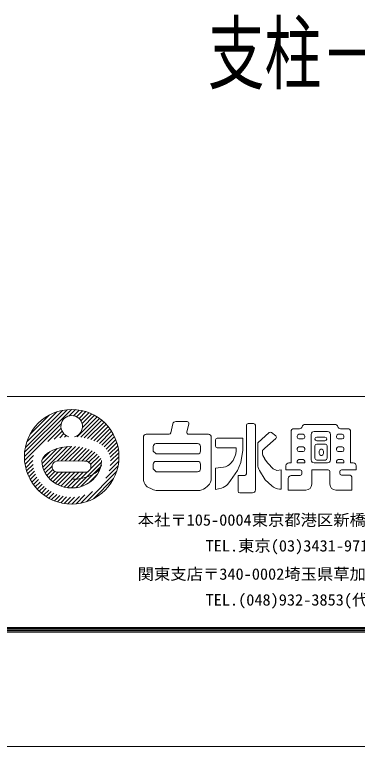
# Model space of a CAD drawing. Units: millimetres, scale not verified. Extents: x -3659 to 3659, y -1188 to 1188.
# Drawn here: x -3054.5 to -2878, y -1188 to -811.5 of the extents above; entities that cross this region are included whole.
import ezdxf
from ezdxf.enums import TextEntityAlignment as Align

# ---------------------------------------------------------------- set-up
doc = ezdxf.new("R2010")
doc.units = ezdxf.units.MM
doc.header["$LTSCALE"] = 20
for name, color, linetype, lineweight in [('0-0_0', 7, 'Continuous', 18), ('0-1_DEFPOINTS', 7, 'Continuous', 18), ('0-4_WAKU', 7, 'Continuous', 18)]:
    doc.layers.add(name, color=color, linetype=linetype, lineweight=lineweight)
doc.styles.add('ＭＳ ゴシック', font='')
doc.styles.get('ＭＳ ゴシック').set_extended_font_data('MS Gothic')

msp = doc.modelspace()

# ---------------------------------------------------------------- linework, layer by layer
at = {"layer": '0-0_0'}
for p, q in [((-3049.46, -1038.88), (-3025.21, -1014.63)), ((-3049.35, -1036.65), (-3027.44, -1014.74)), ((-3048.98, -1034.16), (-3029.93, -1015.11)), ((-3048.21, -1031.27), (-3032.82, -1015.88)), ((-3026.36, -1017.9), (-3023.16, -1014.71)), ((-3024.18, -1017.84), (-3021.27, -1014.93)), ((-3022.58, -1018.37), (-3019.5, -1015.28)), ((-3021.34, -1019.24), (-3017.84, -1015.74)), ((-3020.38, -1020.41), (-3016.27, -1016.29)), ((-3046.62, -1027.56), (-3036.54, -1017.47)), ((-3022.36, -1028.75), (-3012.04, -1018.43)), ((-3020.45, -1028.96), (-3010.78, -1019.29)), ((-3019.75, -1021.9), (-3014.78, -1016.93)), ((-3019.6, -1023.87), (-3013.38, -1017.64)), ((-3018.64, -1029.27), (-3009.59, -1020.22)), ((-3049.39, -1040.93), (-3030.53, -1022.07)), ((-3016.91, -1029.66), (-3008.46, -1021.22)), ((-3015.27, -1030.15), (-3007.4, -1022.27)), ((-3013.72, -1030.71), (-3006.4, -1023.4)), ((-2973, -1022.05), (-2974.06, -1026.71)), ((-2965.65, -1020.89), (-2971.55, -1020.89)), ((-2965.77, -1026.32), (-2964.78, -1021.98)), ((-2935.13, -1022.75), (-2935.13, -1047.73)), ((-2931.44, -1021.86), (-2934.25, -1021.86)), ((-2930.55, -1049.04), (-2930.55, -1022.75)), ((-2889.5, -1022.35), (-2904.98, -1022.35)), ((-3037.46, -1031.13), (-3030.59, -1024.25)), ((-3034.09, -1029.88), (-3030.05, -1025.84)), ((-3031.31, -1029.21), (-3029.18, -1027.08)), ((-3012.26, -1031.37), (-3005.47, -1024.59)), ((-3010.89, -1032.12), (-3004.61, -1025.85)), ((-3009.62, -1032.98), (-3003.82, -1027.18)), ((-2974.92, -1027.4), (-2986.73, -1027.4)), ((-2954.71, -1027.4), (-2964.9, -1027.4)), ((-2929.34, -1031.74), (-2923.39, -1026.45)), ((-2922.25, -1026.42), (-2920.04, -1028.19)), ((-2912.14, -1026), (-2912.14, -1042.11)), ((-2907.83, -1024.52), (-2910.66, -1024.52)), ((-2905.98, -1027.41), (-2908.12, -1027.41)), ((-2901.77, -1040.63), (-2901.77, -1027.44)), ((-2900.29, -1025.96), (-2893.36, -1025.96)), ((-2891.88, -1027.44), (-2891.88, -1040.63)), ((-2885.83, -1027.41), (-2887.85, -1027.41)), ((-2882.99, -1024.52), (-2886.65, -1024.52)), ((-2881.51, -1042.11), (-2881.51, -1026)), ((-3028.82, -1028.84), (-3028.01, -1028.04)), ((-3008.46, -1033.94), (-3003.1, -1028.58)), ((-3007.42, -1035.02), (-3002.46, -1030.06)), ((-3006.52, -1036.24), (-3001.9, -1031.63)), ((-2988.21, -1028.88), (-2988.21, -1050.02)), ((-2953.23, -1049.78), (-2953.23, -1028.88)), ((-2951.06, -1030.22), (-2951.06, -1033.51)), ((-2937.06, -1029.33), (-2950.17, -1029.33)), ((-2937.06, -1034.39), (-2937.06, -1029.33)), ((-2920, -1029.55), (-2925.73, -1034.63)), ((-2909.01, -1028.3), (-2909.01, -1028.93)), ((-2908.12, -1029.82), (-2905.98, -1029.82)), ((-2905.09, -1028.93), (-2905.09, -1028.3)), ((-2899.84, -1029.74), (-2899.84, -1029.89)), ((-2894.7, -1028.85), (-2898.95, -1028.85)), ((-2898.95, -1030.78), (-2894.7, -1030.78)), ((-2893.81, -1029.89), (-2893.81, -1029.74)), ((-2888.74, -1028.3), (-2888.74, -1028.93)), ((-2887.85, -1029.82), (-2885.83, -1029.82)), ((-2884.95, -1028.93), (-2884.95, -1028.3)), ((-3040.34, -1042.49), (-3032.55, -1034.69)), ((-3040, -1044.26), (-3029.78, -1034.05)), ((-3039.46, -1045.85), (-3027.36, -1033.75)), ((-3032.64, -1041.16), (-3025.15, -1033.66)), ((-3030.51, -1041.15), (-3023.1, -1033.73)), ((-3028.4, -1041.15), (-3021.18, -1033.94)), ((-3026.28, -1041.15), (-3019.38, -1034.26)), ((-3024.16, -1041.16), (-3017.7, -1034.69)), ((-3022.04, -1041.16), (-3016.12, -1035.23)), ((-3005.79, -1037.63), (-3001.44, -1033.29)), ((-3005.27, -1039.24), (-3001.09, -1035.05)), ((-2960.26, -1032.22), (-2981.66, -1032.22)), ((-2958.78, -1036.05), (-2958.78, -1033.7)), ((-2950.17, -1034.39), (-2940.44, -1034.39)), ((-2940.44, -1035.97), (-2940.44, -1034.39)), ((-2929.34, -1042.92), (-2929.34, -1031.74)), ((-2925.73, -1034.63), (-2926.6, -1035.33)), ((-2909.01, -1034.8), (-2909.01, -1035.44)), ((-2905.98, -1033.92), (-2908.12, -1033.92)), ((-2905.09, -1035.44), (-2905.09, -1034.8)), ((-2899.84, -1033.36), (-2899.84, -1039.78)), ((-2894.46, -1032.47), (-2898.95, -1032.47)), ((-2896.39, -1035.12), (-2896.78, -1035.12)), ((-2893.57, -1039.78), (-2893.57, -1033.36)), ((-2888.74, -1034.8), (-2888.74, -1035.44)), ((-2885.83, -1033.92), (-2887.85, -1033.92)), ((-2884.95, -1035.44), (-2884.95, -1034.8)), ((-3049.16, -1042.82), (-3044.74, -1038.4)), ((-3040.21, -1040.24), (-3036.16, -1036.18)), ((-3019.92, -1041.16), (-3014.65, -1035.88)), ((-3017.8, -1041.16), (-3013.29, -1036.65)), ((-3016.3, -1041.78), (-3012.07, -1037.56)), ((-3015.41, -1043.02), (-3011.02, -1038.62)), ((-3005.25, -1043.46), (-3000.77, -1038.98)), ((-3005.06, -1041.15), (-3000.86, -1036.94)), ((-2981.66, -1037.53), (-2960.26, -1037.53)), ((-2926.93, -1036.03), (-2926.93, -1036.52)), ((-2908.12, -1036.33), (-2905.98, -1036.33)), ((-2897.67, -1036.01), (-2897.67, -1037.37)), ((-2896.78, -1038.26), (-2896.39, -1038.26)), ((-2895.5, -1037.37), (-2895.5, -1036.01)), ((-2887.85, -1036.33), (-2885.83, -1036.33)), ((-3048.81, -1044.59), (-3045.17, -1040.96)), ((-3048.35, -1046.26), (-3045.05, -1042.96)), ((-3032.23, -1041.14), (-3017.74, -1041.17)), ((-3023.04, -1054.88), (-3009.82, -1041.67)), ((-3015.47, -1045.19), (-3010.18, -1039.9)), ((-3005.87, -1046.2), (-3000.87, -1041.2)), ((-2960.26, -1041.38), (-2981.66, -1041.38)), ((-2958.78, -1045.21), (-2958.78, -1042.86)), ((-2925.75, -1040.07), (-2924.04, -1042.35)), ((-2912.14, -1042.11), (-2913.32, -1042.11)), ((-2909.01, -1041.31), (-2909.01, -1042.11)), ((-2905.09, -1042.11), (-2909.01, -1042.11)), ((-2905.98, -1040.43), (-2908.12, -1040.43)), ((-2905.09, -1042.11), (-2905.09, -1041.31)), ((-2893.36, -1042.11), (-2900.29, -1042.11)), ((-2898.95, -1040.67), (-2894.46, -1040.67)), ((-2888.74, -1041.31), (-2888.74, -1042.11)), ((-2884.95, -1042.11), (-2888.74, -1042.11)), ((-2885.83, -1040.43), (-2887.85, -1040.43)), ((-2884.95, -1042.11), (-2884.95, -1041.31)), ((-2880.09, -1042.11), (-2881.51, -1042.11)), ((-3047.8, -1047.83), (-3044.75, -1044.77)), ((-3047.16, -1049.31), (-3044.29, -1046.44)), ((-3038.78, -1047.29), (-3035.24, -1043.75)), ((-3037.96, -1048.59), (-3034.86, -1045.49)), ((-3037.03, -1049.78), (-3033.79, -1046.55)), ((-3025.29, -1055.01), (-3016.97, -1046.69)), ((-3020.35, -1054.31), (-3010.22, -1044.19)), ((-3017.54, -1062.11), (-3001.98, -1046.55)), ((-3007.56, -1050.01), (-3001.23, -1043.68)), ((-2981.66, -1046.69), (-2960.26, -1046.69)), ((-2925.49, -1050.79), (-2928.44, -1046.06)), ((-2917.28, -1045.72), (-2917.28, -1055.61)), ((-2914.8, -1043.59), (-2914.8, -1045.73)), ((-2914.8, -1045.73), (-2907.48, -1045.73)), ((-2906.59, -1046.62), (-2906.59, -1047.73)), ((-2901.53, -1053.13), (-2901.53, -1045.73)), ((-2901.53, -1045.73), (-2893.01, -1045.73)), ((-2892.12, -1046.62), (-2892.12, -1053.13)), ((-2887.05, -1047.49), (-2887.05, -1046.62)), ((-2886.17, -1045.73), (-2878.61, -1045.73)), ((-2878.61, -1045.73), (-2878.61, -1043.59)), ((-3046.45, -1050.72), (-3043.71, -1047.98)), ((-3045.66, -1052.05), (-3043.02, -1049.41)), ((-3035.98, -1050.85), (-3032.05, -1046.92)), ((-3034.82, -1051.82), (-3029.92, -1046.92)), ((-3033.56, -1052.68), (-3027.8, -1046.92)), ((-3032.59, -1046.92), (-3017.74, -1046.91)), ((-3032.18, -1053.42), (-3025.68, -1046.91)), ((-3030.69, -1054.05), (-3023.55, -1046.91)), ((-3029.06, -1054.54), (-3021.43, -1046.91)), ((-3027.27, -1054.87), (-3019.3, -1046.91)), ((-3016.45, -1052.54), (-3011.82, -1047.91)), ((-3013.88, -1060.57), (-3003.52, -1050.22)), ((-2930.55, -1056.06), (-2930.55, -1048.62)), ((-2913.59, -1050.1), (-2913.59, -1056.09)), ((-2907.48, -1048.62), (-2912.11, -1048.62)), ((-2882.26, -1048.38), (-2886.17, -1048.38)), ((-2880.78, -1056.09), (-2880.78, -1049.86)), ((-3044.8, -1053.31), (-3042.23, -1050.74)), ((-3043.87, -1054.5), (-3041.35, -1051.98)), ((-3042.88, -1055.63), (-3040.38, -1053.13)), ((-3041.82, -1056.69), (-3039.33, -1054.2)), ((-2922.13, -1053.98), (-2925.49, -1050.79)), ((-3040.69, -1057.69), (-3038.2, -1055.19)), ((-3039.5, -1058.62), (-3036.98, -1056.1)), ((-3038.24, -1059.48), (-3035.69, -1056.92)), ((-3036.91, -1060.27), (-3034.3, -1057.66)), ((-3020.41, -1062.86), (-3014.36, -1056.81)), ((-2981.02, -1056.33), (-2960.02, -1056.33)), ((-2951.06, -1055.85), (-2948, -1055.12)), ((-2938.59, -1057.54), (-2932.03, -1057.54)), ((-2917.28, -1055.61), (-2918.05, -1055.61)), ((-2913.59, -1056.09), (-2904.49, -1056.09)), ((-2889.16, -1056.09), (-2880.78, -1056.09)), ((-3035.51, -1060.99), (-3032.82, -1058.31)), ((-3034.03, -1061.63), (-3031.25, -1058.85)), ((-3032.46, -1062.19), (-3029.56, -1059.28)), ((-3030.8, -1062.65), (-3027.74, -1059.59)), ((-3029.04, -1063), (-3025.77, -1059.74)), ((-3027.15, -1063.24), (-3023.61, -1059.7)), ((-3025.11, -1063.32), (-3021.17, -1059.38)), ((-3022.89, -1063.22), (-3018.3, -1058.63))]:
    msp.add_line(p, q, dxfattribs=at)
for points in [[(-2983.14, -1033.7), (-2983.14, -1036.05), (-2981.66, -1037.53)], [(-2944.71, -1053.02), (-2943.34, -1051.27), (-2939.72, -1045.96), (-2938.03, -1041.87), (-2937.06, -1035.6), (-2937.06, -1034.39)], [(-2943.29, -1042.42), (-2941.89, -1040.9), (-2940.82, -1038.05)], [(-2983.14, -1042.86), (-2983.14, -1045.21), (-2981.66, -1046.69)], [(-2924.04, -1042.35), (-2921.38, -1045.24), (-2919.45, -1045.96), (-2917.28, -1045.72)], [(-2951.06, -1055.85), (-2951.06, -1044.76), (-2946.97, -1044.29)], [(-2936.02, -1048.62), (-2939.48, -1048.62), (-2939.48, -1056.65)], [(-2986.47, -1054.21), (-2986.28, -1054.4), (-2983.67, -1055.71)], [(-2956.47, -1055.15), (-2955.16, -1054.16), (-2954.96, -1053.97)]]:
    msp.add_lwpolyline(points, dxfattribs=at)
msp.add_circle((-3025.12, -1038.97), 24.35, dxfattribs=at)
for centre, radius, start, end in [((-3025.12, -1023.3), 5.55, 285.3155, 255.1629), ((-2971.55, -1022.37), 1.48, 90, 167.1894), ((-2965.65, -1021.78), 0.888, 347.1895, 90), ((-2934.25, -1022.75), 0.888, 90, 180), ((-2931.44, -1022.75), 0.888, 0, 90), ((-2907.83, -1023.04), 1.48, 270, 344.5119), ((-2904.98, -1023.83), 1.48, 90, 164.5119), ((-2889.5, -1023.83), 1.48, 15.4881, 90), ((-2886.65, -1023.04), 1.48, 195.4881, 270), ((-2986.73, -1028.88), 1.48, 90, 180), ((-2974.92, -1026.51), 0.888, 270, 347.1895), ((-2964.9, -1026.51), 0.888, 167.1894, 270), ((-2954.71, -1028.88), 1.48, 0, 90), ((-2922.8, -1027.12), 0.888, 51.3609, 131.6125), ((-2910.66, -1026), 1.48, 90, 180), ((-2908.12, -1028.3), 0.888, 90, 180), ((-2905.98, -1028.3), 0.888, 0, 90), ((-2900.29, -1027.44), 1.48, 90, 180), ((-2893.36, -1027.44), 1.48, 0, 90), ((-2887.85, -1028.3), 0.888, 90, 180), ((-2885.83, -1028.3), 0.888, 0, 90), ((-2882.99, -1026), 1.48, 0, 90), ((-2950.17, -1030.22), 0.888, 90, 180), ((-2920.59, -1028.89), 0.888, 311.6125, 51.3609), ((-2908.12, -1028.93), 0.888, 180, 270), ((-2905.98, -1028.93), 0.888, 270, 0), ((-2898.95, -1029.74), 0.888, 90, 180), ((-2898.95, -1029.89), 0.888, 180, 270), ((-2894.7, -1029.74), 0.888, 0, 90), ((-2894.7, -1029.89), 0.888, 270, 0), ((-2887.85, -1028.93), 0.888, 180, 270), ((-2885.83, -1028.93), 0.888, 270, 0), ((-2981.66, -1033.7), 1.48, 90, 180), ((-2960.26, -1033.7), 1.48, 0, 90), ((-2950.17, -1033.51), 0.888, 180, 270), ((-2926.04, -1036.03), 0.888, 128.6391, 180), ((-2908.12, -1034.8), 0.888, 90, 180), ((-2908.12, -1035.44), 0.888, 180, 270), ((-2905.98, -1034.8), 0.888, 0, 90), ((-2905.98, -1035.44), 0.888, 270, 0), ((-2898.95, -1033.36), 0.888, 90, 180), ((-2896.78, -1036.01), 0.888, 90, 180), ((-2896.39, -1036.01), 0.888, 0, 90), ((-2894.46, -1033.36), 0.888, 0, 90), ((-2887.85, -1034.8), 0.888, 90, 180), ((-2887.85, -1035.44), 0.888, 180, 270), ((-2885.83, -1034.8), 0.888, 0, 90), ((-2885.83, -1035.44), 0.888, 270, 0), ((-2960.26, -1036.05), 1.48, 270, 360), ((-2946.36, -1035.97), 5.92, 339.43, 360), ((-2921.01, -1036.52), 5.92, 180, 216.8903), ((-2896.78, -1037.37), 0.888, 180, 270), ((-2896.39, -1037.37), 0.888, 270, 0), ((-3032.35, -1044.04), 2.9, 87.5428, 274.7221), ((-3018.12, -1044.04), 2.9, 262.5624, 97.4426), ((-2981.66, -1042.86), 1.48, 90, 180), ((-2960.26, -1042.86), 1.48, 0, 90), ((-2947.64, -1038.41), 5.92, 276.5771, 317.2695), ((-2923.42, -1042.92), 5.92, 180, 212.0245), ((-2913.32, -1043.59), 1.48, 90, 180), ((-2908.12, -1041.31), 0.888, 90, 180), ((-2905.98, -1041.31), 0.888, 0, 90), ((-2900.29, -1040.63), 1.48, 180, 270), ((-2898.95, -1039.78), 0.888, 180, 270), ((-2894.46, -1039.78), 0.888, 270, 0), ((-2893.36, -1040.63), 1.48, 270, 0), ((-2887.85, -1041.31), 0.888, 90, 180), ((-2885.83, -1041.31), 0.888, 0, 90), ((-2880.09, -1043.59), 1.48, 0, 90), ((-2960.26, -1045.21), 1.48, 270, 360), ((-2907.48, -1046.62), 0.888, 0, 90), ((-2893.01, -1046.62), 0.888, 0, 90), ((-2886.17, -1046.62), 0.888, 90, 180), ((-2982.29, -1050.02), 5.92, 180, 225.0212), ((-2959.15, -1049.78), 5.92, 314.9788, 0), ((-2936.02, -1047.73), 0.888, 270, 360), ((-2912.11, -1050.1), 1.48, 90, 180), ((-2907.48, -1047.73), 0.888, 270, 0), ((-2886.17, -1047.49), 0.888, 180, 270), ((-2882.26, -1049.86), 1.48, 0, 90), ((-2949.37, -1049.36), 5.92, 283.3829, 321.8222), ((-2918.05, -1049.69), 5.92, 226.4184, 270), ((-2904.49, -1053.13), 2.96, 270, 0), ((-2889.16, -1053.13), 2.96, 180, 270), ((-2981.02, -1050.41), 5.92, 243.4519, 270), ((-2960.02, -1050.41), 5.92, 270, 306.8496), ((-2938.59, -1056.65), 0.888, 180, 270), ((-2932.03, -1056.06), 1.48, 270, 360)]:
    msp.add_arc(centre, radius, start, end, dxfattribs=at)
for centre, major_axis, ratio, start_param, end_param in [((-3025.16, -1042.11), (-15.44, 0), 0.546875, 4.709891, 6.13946), ((-3025.12, -1040.9), (-15.32, 0), 0.92126, 6.282898, 9.425065), ((-3025.08, -1042.11), (15.44, 0), 0.546875, 4.709891, 6.13946)]:
    msp.add_ellipse(centre, major_axis=major_axis, ratio=ratio, start_param=start_param, end_param=end_param, dxfattribs=at)
at = {"layer": '0-1_DEFPOINTS', "color": 5}
msp.add_line((-3658.91, -1188), (-294.91, -1188), dxfattribs=at)
at = {"layer": '0-4_WAKU'}
for p, q in [((-3578.91, -1008), (-378.91, -1008)), ((-3580.11, -1129.2), (-377.71, -1129.2)), ((-3579.51, -1128.6), (-378.31, -1128.6)), ((-3578.91, -1128), (-378.91, -1128)), ((-3578.31, -1127.4), (-379.51, -1127.4)), ((-3577.71, -1126.8), (-380.11, -1126.8))]:
    msp.add_line(p, q, dxfattribs=at)

# ---------------------------------------------------------------- texts
at = {"layer": '0-0_0', "style": 'ＭＳ ゴシック'}
for s, height, width, p in [('支柱－足元 詳細納まり断面', 30.55, 0.7, (-2955, -855.71)), ('本社〒105-0004東京都港区新橋5-8-11新橋エンタービル3Ｆ', 5.865, 1.05, (-2991.13, -1076.19)), ('TEL.東京(03)3431-9713(代）  FAX.(03)3431-9708', 5.865, 1.05, (-2956.18, -1089.48)), ('関東支店〒340-0002埼玉県草加市青柳6-16-1', 5.865, 1.05, (-2991.13, -1104.01)), ('TEL.(048)932-3853(代）  FAX.(048)931-8164', 5.865, 1.05, (-2956.18, -1117.3))]:
    msp.add_text(s, height=height, dxfattribs=dict(at, width=width)).set_placement(p, align=Align.BOTTOM_LEFT)

doc.saveas('drawing.dxf')
